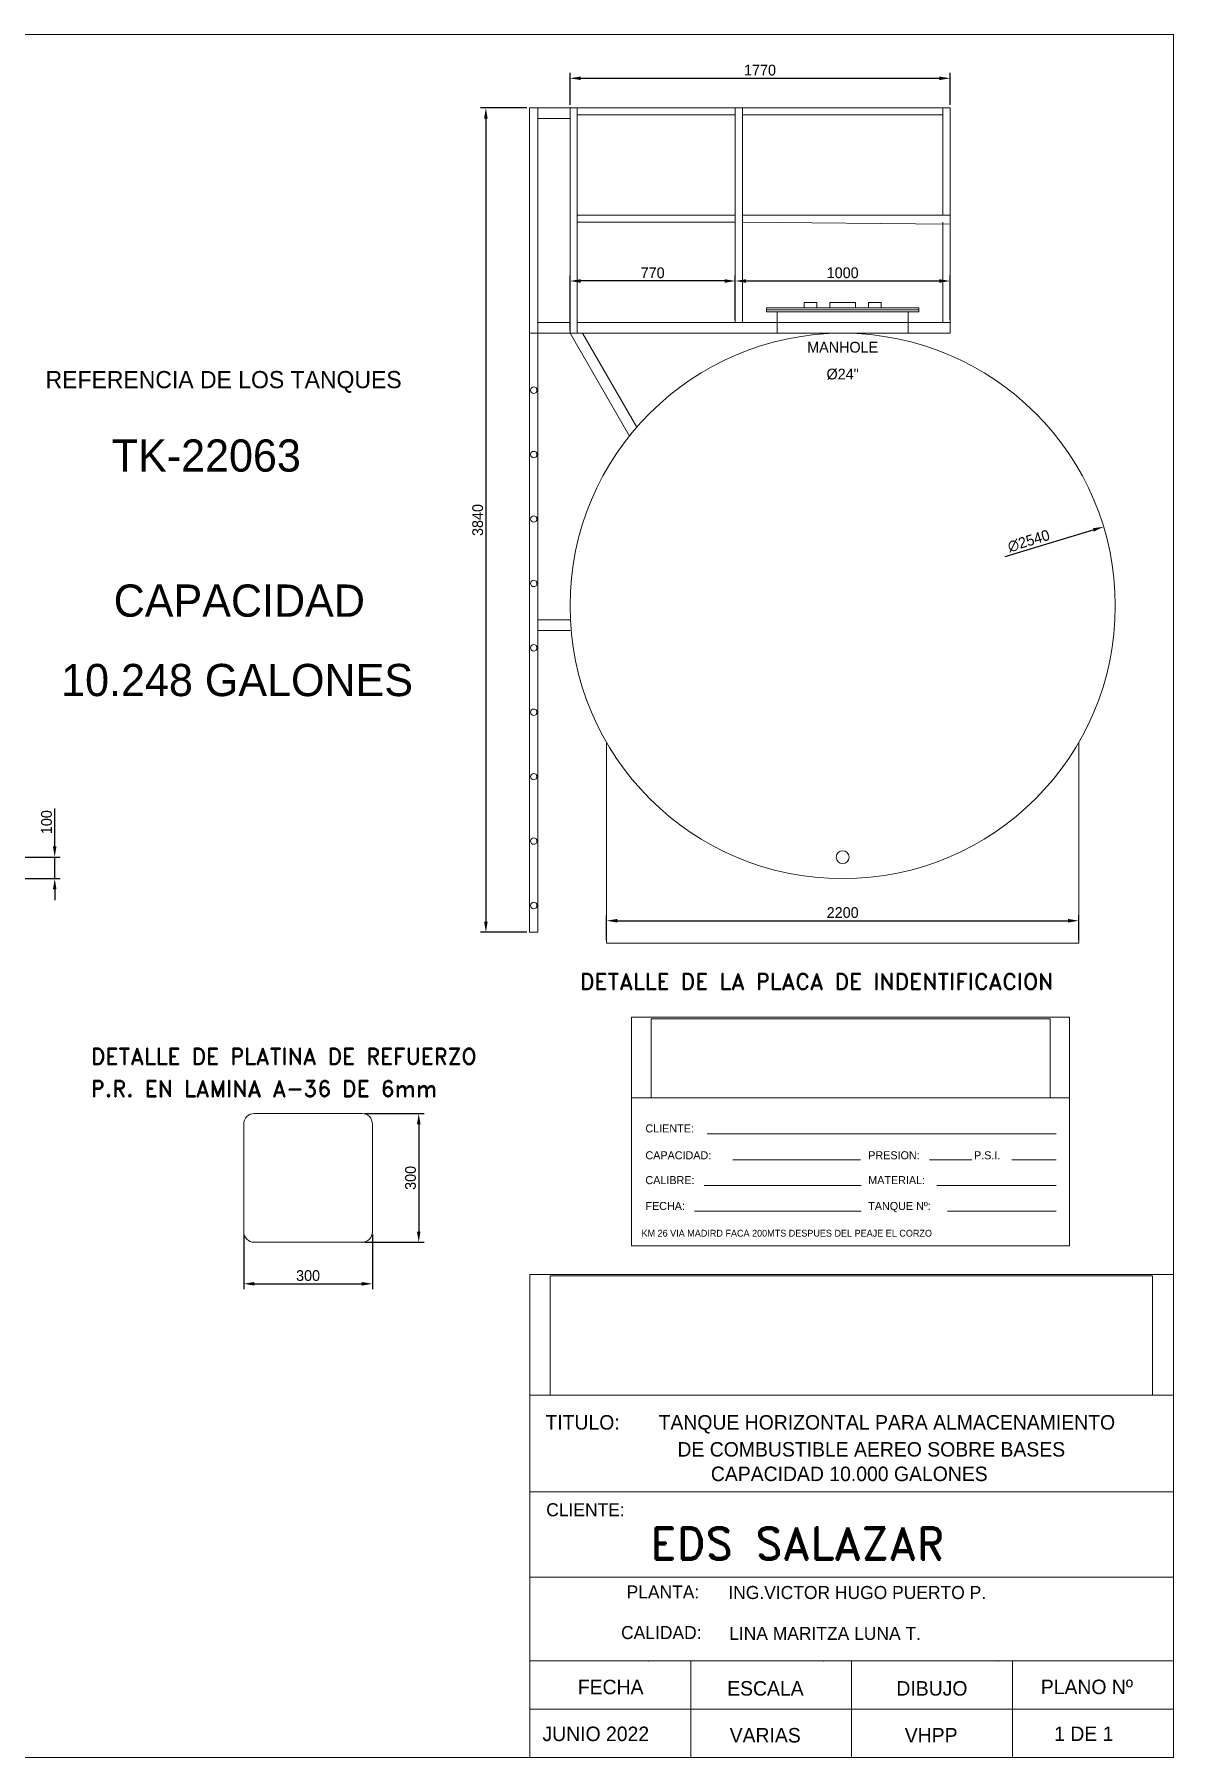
# Model space of a CAD drawing. Header units: millimetres. Extents: x 603382 to 632860, y 69891 to 78014.
# Drawn here: x 627554 to 632860, y 69891 to 77916 of the extents above; entities that cross this region are included whole.
import ezdxf
from ezdxf.enums import TextEntityAlignment as Align

# ---------------------------------------------------------------- set-up
doc = ezdxf.new("R2010")
doc.units = ezdxf.units.MM
doc.layers.get('0').update_dxf_attribs({"lineweight": 9})
doc.layers.get('Defpoints').update_dxf_attribs({"lineweight": 9})
for name, color, linetype, lineweight in [('auxiliar', 9, 'Continuous', 9), ('COTA', 2, 'Continuous', 9), ('cotas', 2, 'Continuous', 9), ('dibujo', 7, 'Continuous', 9), ('FIBRA', 3, 'Continuous', 20), ('texto', 3, 'Continuous', 9)]:
    doc.layers.add(name, color=color, linetype=linetype, lineweight=lineweight)
doc.styles.add('ROMAND', font='romand')
doc.dimstyles.new('ISO-25', dxfattribs={"dimtxt": 50, "dimasz": 50, "dimexe": 25, "dimexo": 13, "dimgap": 13, "dimtad": 1, "dimtxsty": 'Standard', "dimcen": 50, "dimadec": 0, "dimazin": 0, "dimtfac": 1, "dimtmove": 0, "dimatfit": 3, "dimfxl": 1, "dimarcsym": 0})
picture_1 = doc.add_image_def('image1.jpg', size_in_pixel=(1415, 280))

# ---------------------------------------------------------------- blocks, each defined once
blk = doc.blocks.new('*D23')
at = {"layer": 'COTA', "color": 0, "lineweight": -2, "transparency": 16777216}
for p, q in [((630218.5, 73697.6), (630218.5, 73813.4)), ((630268.5, 73788.4), (632368.2, 73788.4)), ((632418.2, 73697.6), (632418.2, 73813.4))]:
    blk.add_line(p, q, dxfattribs=at)
at = {"layer": 'COTA', "color": 0, "transparency": 16777216}
for points in [[(630268.5, 73796.7), (630268.5, 73780.1), (630218.5, 73788.4)], [(632368.2, 73796.7), (632368.2, 73780.1), (632418.2, 73788.4)]]:
    blk.add_solid(points, dxfattribs=at)
at = {"layer": 'Defpoints', "color": 0, "transparency": 16777216}
for p in [(632418.2, 73788.4), (630218.5, 73684.6), (632418.2, 73684.6)]:
    blk.add_point(p, dxfattribs=at)
at = {"layer": 'COTA', "color": 0, "lineweight": 9, "transparency": 16777216, "insert": (631318.4, 73826.4), "char_height": 50, "attachment_point": 5}
blk.add_mtext('2200', dxfattribs=at)
blk = doc.blocks.new('*D24')
at = {"layer": 'COTA', "color": 0, "lineweight": -2, "transparency": 16777216}
for p, q in [((628528.4, 72327.9), (628528.4, 72072.7)), ((629128.4, 72327.9), (629128.4, 72072.7)), ((628578.4, 72097.7), (629078.4, 72097.7))]:
    blk.add_line(p, q, dxfattribs=at)
at = {"layer": 'COTA', "color": 0, "transparency": 16777216}
for points in [[(628578.4, 72106), (628578.4, 72089.4), (628528.4, 72097.7)], [(629078.4, 72106), (629078.4, 72089.4), (629128.4, 72097.7)]]:
    blk.add_solid(points, dxfattribs=at)
at = {"layer": 'Defpoints', "color": 0, "transparency": 16777216}
for p in [(628528.4, 72340.9), (629128.4, 72340.9), (629128.4, 72097.7)]:
    blk.add_point(p, dxfattribs=at)
at = {"layer": 'COTA', "color": 0, "lineweight": 9, "transparency": 16777216, "insert": (628828.4, 72135.7), "char_height": 50, "attachment_point": 5}
blk.add_mtext('300', dxfattribs=at)
blk = doc.blocks.new('*D25')
at = {"layer": 'COTA', "color": 0, "lineweight": -2, "transparency": 16777216}
for p, q in [((629091.4, 72890.9), (629368.7, 72890.9)), ((629343.7, 72840.9), (629343.7, 72340.9)), ((629091.4, 72290.9), (629368.7, 72290.9))]:
    blk.add_line(p, q, dxfattribs=at)
at = {"layer": 'COTA', "color": 0, "transparency": 16777216}
for points in [[(629335.4, 72840.9), (629352, 72840.9), (629343.7, 72890.9)], [(629335.4, 72340.9), (629352, 72340.9), (629343.7, 72290.9)]]:
    blk.add_solid(points, dxfattribs=at)
at = {"layer": 'Defpoints', "color": 0, "transparency": 16777216}
for p in [(629078.4, 72890.9), (629078.4, 72290.9), (629343.7, 72290.9)]:
    blk.add_point(p, dxfattribs=at)
at = {"layer": 'COTA', "color": 0, "lineweight": 9, "transparency": 16777216, "insert": (629305.7, 72590.9), "char_height": 50, "attachment_point": 5, "rotation": 90}
blk.add_mtext('300', dxfattribs=at)
blk = doc.blocks.new('*D26')
at = {"layer": 'COTA', "color": 0, "lineweight": -2, "transparency": 16777216}
for p, q in [((630048.4, 77587.6), (630048.4, 77736.9)), ((630098.4, 77711.9), (631768.4, 77711.9)), ((631818.4, 77587.6), (631818.4, 77736.9))]:
    blk.add_line(p, q, dxfattribs=at)
at = {"layer": 'COTA', "color": 0, "transparency": 16777216}
for points in [[(630098.4, 77720.2), (630098.4, 77703.5), (630048.4, 77711.9)], [(631768.4, 77720.2), (631768.4, 77703.5), (631818.4, 77711.9)]]:
    blk.add_solid(points, dxfattribs=at)
at = {"layer": 'Defpoints', "color": 0, "transparency": 16777216}
for p in [(631818.4, 77711.9), (630048.4, 77574.6), (631818.4, 77574.6)]:
    blk.add_point(p, dxfattribs=at)
at = {"layer": 'COTA', "color": 0, "lineweight": 9, "transparency": 16777216, "insert": (630933.4, 77749.9), "char_height": 50, "attachment_point": 5}
blk.add_mtext('1770', dxfattribs=at)
blk = doc.blocks.new('*D27')
at = {"layer": 'COTA', "color": 0, "lineweight": -2, "transparency": 16777216}
for p, q in [((630818.4, 76587.6), (630818.4, 76792.9)), ((630868.4, 76767.9), (631768.4, 76767.9)), ((631818.4, 76587.6), (631818.4, 76792.9))]:
    blk.add_line(p, q, dxfattribs=at)
at = {"layer": 'COTA', "color": 0, "transparency": 16777216}
for points in [[(630868.4, 76776.2), (630868.4, 76759.6), (630818.4, 76767.9)], [(631768.4, 76776.2), (631768.4, 76759.6), (631818.4, 76767.9)]]:
    blk.add_solid(points, dxfattribs=at)
at = {"layer": 'Defpoints', "color": 0, "transparency": 16777216}
for p in [(631818.4, 76767.9), (630818.4, 76574.6), (631818.4, 76574.6)]:
    blk.add_point(p, dxfattribs=at)
at = {"layer": 'COTA', "color": 0, "lineweight": 9, "transparency": 16777216, "insert": (631318.4, 76805.9), "char_height": 50, "attachment_point": 5}
blk.add_mtext('1000', dxfattribs=at)
blk = doc.blocks.new('*D28')
at = {"layer": 'COTA', "color": 0, "lineweight": -2, "transparency": 16777216}
for p, q in [((630048.4, 76537.6), (630048.4, 76792.9)), ((630768.4, 76767.9), (630098.4, 76767.9)), ((630818.4, 76587.6), (630818.4, 76792.9))]:
    blk.add_line(p, q, dxfattribs=at)
at = {"layer": 'COTA', "color": 0, "transparency": 16777216}
for points in [[(630098.4, 76776.2), (630098.4, 76759.6), (630048.4, 76767.9)], [(630768.4, 76776.2), (630768.4, 76759.6), (630818.4, 76767.9)]]:
    blk.add_solid(points, dxfattribs=at)
at = {"layer": 'Defpoints', "color": 0, "transparency": 16777216}
for p in [(630048.4, 76767.9), (630818.4, 76574.6), (630048.4, 76524.6)]:
    blk.add_point(p, dxfattribs=at)
at = {"layer": 'COTA', "color": 0, "lineweight": 9, "transparency": 16777216, "insert": (630433.4, 76805.9), "char_height": 50, "attachment_point": 5}
blk.add_mtext('770', dxfattribs=at)
blk = doc.blocks.new('*D29')
at = {"layer": 'COTA', "color": 0, "lineweight": -2, "transparency": 16777216}
blk.add_line((632075.9, 75484.3), (632485.9, 75608.6), dxfattribs=at)
at = {"layer": 'COTA', "color": 0, "transparency": 16777216}
blk.add_solid([(632483.5, 75616.5), (632488.3, 75600.6), (632533.7, 75623.1)], dxfattribs=at)
at = {"layer": 'Defpoints', "color": 0, "transparency": 16777216}
for p in [(632533.7, 75623.1), (630103, 74886.1)]:
    blk.add_point(p, dxfattribs=at)
at = {"layer": 'COTA', "color": 0, "lineweight": 9, "transparency": 16777216, "insert": (632185, 75557), "char_height": 50, "attachment_point": 5, "rotation": 16.86701}
blk.add_mtext('∅2540', dxfattribs=at)
blk = doc.blocks.new('*D30')
at = {"layer": 'COTA', "color": 0, "lineweight": -2, "transparency": 16777216}
for p, q in [((629847.4, 77574.6), (629631.5, 77574.6)), ((629656.5, 77524.6), (629656.5, 73784.6)), ((629847.4, 73734.6), (629631.5, 73734.6))]:
    blk.add_line(p, q, dxfattribs=at)
at = {"layer": 'COTA', "color": 0, "transparency": 16777216}
for points in [[(629648.2, 77524.6), (629664.8, 77524.6), (629656.5, 77574.6)], [(629648.2, 73784.6), (629664.8, 73784.6), (629656.5, 73734.6)]]:
    blk.add_solid(points, dxfattribs=at)
at = {"layer": 'Defpoints', "color": 0, "transparency": 16777216}
for p in [(629860.4, 77574.6), (629656.5, 73734.6), (629860.4, 73734.6)]:
    blk.add_point(p, dxfattribs=at)
at = {"layer": 'COTA', "color": 0, "lineweight": 9, "transparency": 16777216, "insert": (629618.5, 75654.6), "char_height": 50, "attachment_point": 5, "rotation": 90}
blk.add_mtext('3840', dxfattribs=at)
blk = doc.blocks.new('*D41')
at = {"layer": 'COTA', "color": 0, "lineweight": -2, "transparency": 16777216}
for p, q in [((627648.1, 74134.6), (627648.1, 74310.6)), ((627327.6, 74084.6), (627673.1, 74084.6)), ((627648.1, 73984.6), (627648.1, 74084.6)), ((627206.1, 73984.6), (627673.1, 73984.6)), ((627648.1, 73934.6), (627648.1, 73884.6))]:
    blk.add_line(p, q, dxfattribs=at)
at = {"layer": 'COTA', "color": 0, "transparency": 16777216}
for points in [[(627639.8, 74134.6), (627656.4, 74134.6), (627648.1, 74084.6)], [(627639.8, 73934.6), (627656.4, 73934.6), (627648.1, 73984.6)]]:
    blk.add_solid(points, dxfattribs=at)
at = {"layer": 'Defpoints', "color": 0, "transparency": 16777216}
for p in [(627314.6, 74084.6), (627648.1, 74084.6), (627193.1, 73984.6)]:
    blk.add_point(p, dxfattribs=at)
at = {"layer": 'COTA', "color": 0, "transparency": 16777216, "insert": (627610.1, 74247.6), "char_height": 50, "attachment_point": 5, "rotation": 90}
blk.add_mtext('100', dxfattribs=at)

msp = doc.modelspace()

# ---------------------------------------------------------------- linework, layer by layer
at = {"lineweight": 9}
for p, q in [((629860.378, 73734.576), (629860.378, 77574.576)), ((629898.378, 77574.576), (629860.378, 77574.576)), ((629898.378, 73734.576), (629898.378, 77574.576)), ((629898.378, 77574.576), (630048.378, 77574.576)), ((630048.378, 77524.576), (629898.378, 77524.576)), ((630048.378, 76524.576), (630048.378, 77574.576)), ((630048.378, 77574.576), (631818.378, 77574.576)), ((630048.378, 77574.576), (630048.378, 77524.576)), ((630851.378, 77541.576), (631785.378, 77541.576)), ((631818.378, 77074.576), (630851.378, 77074.576)), ((629898.378, 76574.372), (630048.378, 76574.372)), ((629898.378, 76524.576), (629860.378, 76524.576)), ((630048.378, 76524.372), (629898.378, 76524.372)), ((630048.378, 76524.576), (630324.87, 76045.678)), ((630106.113, 76524.576), (630358.939, 76086.668)), ((629898.378, 75190.148), (630048.378, 75190.148)), ((630048.378, 75140.148), (629898.378, 75140.148)), ((629860.378, 73734.576), (629898.378, 73734.576)), ((632859.592, 73641.358), (632859.592, 69891.358)), ((630334.755, 73338.778), (632374.755, 73338.778)), ((630334.755, 73338.778), (630334.755, 72273.778)), ((632374.755, 73338.778), (632374.755, 72273.778)), ((630334.755, 72963.778), (632374.755, 72963.778)), ((630687.74, 72795.457), (632313.546, 72795.457)), ((630806.759, 72675.457), (631401.857, 72675.457)), ((631723.209, 72675.457), (631920.782, 72675.457)), ((632106.452, 72675.457), (632313.546, 72675.457)), ((630673.457, 72555.457), (631404.237, 72555.457)), ((631756.535, 72555.457), (632313.546, 72555.457)), ((630628.23, 72435.457), (631404.237, 72435.457)), ((631806.523, 72435.457), (632313.546, 72435.457)), ((630334.755, 72273.778), (632374.755, 72273.778)), ((629861.025, 72141.358), (632859.592, 72141.358)), ((629861.025, 69891.358), (629861.025, 72141.358)), ((629861.025, 71578.858), (632859.592, 71578.858)), ((629861.025, 71128.858), (632859.592, 71128.858)), ((629861.025, 70941.358), (629861.025, 70491.358)), ((629861.025, 70731.878), (632859.592, 70731.878)), ((629861.025, 70191.358), (629861.025, 70491.358)), ((629861.025, 70341.358), (632859.592, 70341.358)), ((630610.666, 70341.358), (630610.666, 69891.358)), ((631360.308, 70341.358), (631360.308, 69891.358)), ((632109.95, 70341.358), (632109.95, 69891.358)), ((629861.025, 69891.358), (629861.025, 70191.358)), ((629861.025, 70116.358), (632859.592, 70116.358)), ((632859.592, 69891.358), (628509.592, 69891.358)), ((632859.592, 69891.358), (628509.592, 69891.358)), ((629111.025, 69891.358), (629861.025, 69891.358)), ((629111.025, 69891.358), (629861.025, 69891.358))]:
    msp.add_line(p, q, dxfattribs=at)
for centre in [(629879.378, 76259.576), (629879.378, 75959.576), (629879.378, 75659.576), (629879.378, 75359.576), (629879.378, 75059.576), (629879.378, 74759.576), (629879.378, 74459.576), (629879.378, 74159.576), (629879.378, 73859.576)]:
    msp.add_circle(centre, 15, dxfattribs=at)
for p in [(630412.717, 70341.358), (631228.342, 70341.358), (632043.967, 70341.358)]:
    msp.add_point(p, dxfattribs=at)
at = {"layer": 'auxiliar', "lineweight": 9}
for p, q in [((630081.378, 76524.576), (630081.378, 77574.576)), ((630818.378, 76574.576), (630818.378, 77574.576)), ((630851.378, 76574.576), (630851.378, 77574.576)), ((631785.378, 77074.576), (631785.378, 77574.576)), ((631818.378, 76524.576), (631818.378, 77574.576)), ((631785.378, 76574.576), (631785.378, 77041.576))]:
    msp.add_line(p, q, dxfattribs=at)
at = {"layer": 'COTA', "lineweight": 9}
msp.add_circle((631318.378, 74084.576), 30, dxfattribs=at)
at = {"layer": 'cotas', "lineweight": 9}
for p in [(630610.666, 70341.358), (631360.308, 70341.358), (632109.95, 70341.358)]:
    msp.add_point(p, dxfattribs=at)
at = {"layer": 'dibujo', "lineweight": 9}
for p, q in [((630081.378, 77541.576), (630818.378, 77541.576)), ((631818.378, 76524.576), (631818.378, 77541.576)), ((630081.378, 77074.576), (630818.378, 77074.576)), ((630081.378, 77041.576), (630818.378, 77041.576)), ((630851.378, 77041.576), (631818.378, 77033.076)), ((630963.378, 76642.576), (631673.378, 76642.576)), ((630963.378, 76642.576), (630963.378, 76624.576)), ((631228.378, 76642.576), (631108.378, 76642.576)), ((631198.378, 76667.576), (631138.378, 76667.576)), ((631138.378, 76667.576), (631138.378, 76642.576)), ((631198.378, 76642.576), (631198.378, 76667.576)), ((631258.378, 76667.576), (631378.378, 76667.576)), ((631258.378, 76642.576), (631258.378, 76667.576)), ((631378.378, 76667.576), (631378.378, 76642.576)), ((631528.378, 76642.576), (631408.378, 76642.576)), ((631438.378, 76667.576), (631498.378, 76667.576)), ((631438.378, 76642.576), (631438.378, 76667.576)), ((631498.378, 76667.576), (631498.378, 76642.576)), ((631673.378, 76642.576), (631673.378, 76624.576)), ((631818.378, 76574.576), (630081.378, 76574.576)), ((630963.378, 76633.576), (631673.378, 76633.576)), ((630963.378, 76624.576), (631673.378, 76624.576)), ((631013.378, 76524.576), (631013.378, 76624.576)), ((631623.378, 76624.576), (631623.378, 76524.576)), ((631818.378, 76524.576), (630048.378, 76524.576)), ((630218.526, 74619.576), (630218.526, 73684.576)), ((632418.23, 74619.576), (632418.23, 73684.576)), ((632418.23, 73684.576), (630218.526, 73684.576)), ((628578.385, 72890.942), (629078.385, 72890.942)), ((628528.385, 72340.942), (628528.385, 72840.942)), ((629128.385, 72840.942), (629128.385, 72340.942)), ((629078.385, 72290.942), (628578.385, 72290.942))]:
    msp.add_line(p, q, dxfattribs=at)
msp.add_circle((631318.378, 75254.576), 1270, dxfattribs=at)
for centre, start, end in [((628578.385, 72840.942), 90, 180), ((629078.385, 72840.942), 0, 90), ((628578.385, 72340.942), 180, 270), ((629078.385, 72340.942), 270, 0)]:
    msp.add_arc(centre, 50, start, end, dxfattribs=at)
at = {"layer": 'FIBRA', "lineweight": 9}
for p, q in [((632859.592, 77916.036), (618746.592, 77916.036)), ((632859.592, 69891.358), (632859.592, 77916.036)), ((618746.592, 69891.358), (632859.592, 69891.358))]:
    msp.add_line(p, q, dxfattribs=at)

# ---------------------------------------------------------------- texts
at = {"lineweight": 9}
for s, height, p in [('CLIENTE:', 37.5, (630399.712, 72802.592)), ('CAPACIDAD:', 37.5, (630399.712, 72677.415)), ('PRESION:', 37.5, (631437.563, 72677.415)), ('P.S.I.', 37.5, (631930.303, 72677.415)), ('CALIBRE:', 37.5, (630399.712, 72561.751)), ('MATERIAL:', 37.5, (631437.563, 72561.751)), ('FECHA:', 37.5, (630399.712, 72441.331)), ('TANQUE Nº:', 37.5, (631437.563, 72441.331)), (' KM 26 VIA MADIRD FACA 200MTS DESPUES DEL PEAJE EL CORZO ', 31.5, (630369.719, 72317.494)), ('CLIENTE:', 60.75, (629937.638, 71015.019)), ('PLANTA: ', 60.75, (630311.933, 70632.217)), ('ING.VICTOR HUGO PUERTO P.', 60.75, (630785.913, 70629.565)), ('CALIDAD:', 60.75, (630286.23, 70443.17)), ('LINA MARITZA LUNA T. ', 60.75, (630789.568, 70439.019)), ('FECHA', 67.5, (630084.711, 70186.285)), ('ESCALA', 67.5, (630780.342, 70179.751)), ('DIBUJO', 67.5, (631568.624, 70179.751)), ('PLANO Nº', 67.5, (632241.197, 70186.619)), ('JUNIO 2022', 67.5, (629920.179, 69967.939)), ('VARIAS', 67.5, (630792.05, 69961.404)), ('VHPP', 67.5, (631607.648, 69961.404)), ('1 DE 1', 67.5, (632303.634, 69968.272))]:
    msp.add_text(s, height=height, dxfattribs=at).set_placement(p)
for s, p in [('TITULO:', (630106.774, 71418.641)), ('TANQUE HORIZONTAL PARA ALMACENAMIENTO', (631524.212, 71418.641)), ('DE COMBUSTIBLE AEREO SOBRE BASES ', (631464.193, 71292.915)), ('CAPACIDAD 10.000 GALONES', (631349.088, 71178.805))]:
    msp.add_text(s, height=67.5, dxfattribs=at).set_placement(p, align=Align.CENTER)
at = {"lineweight": 9, "style": 'ROMAND'}
msp.add_text('EDS SALAZAR', height=150, dxfattribs=at).set_placement((630422.407, 70813.284))
at = {"layer": 'cotas', "lineweight": 9, "style": 'ROMAND'}
for s, p in [('DETALLE DE LA PLACA DE INDENTIFICACION', (630094.98, 73467.552)), ('DETALLE DE PLATINA DE REFUERZO', (627816.971, 73119.259)), ('P.R. EN LAMINA A-36 DE 6mm', (627816.971, 72969.079))]:
    msp.add_text(s, height=75, dxfattribs=at).set_placement(p)
at = {"layer": 'texto', "lineweight": 9}
for s, p in [('MANHOLE', (631318.378, 76434.61)), ('Ø24"', (631318.378, 76309.61))]:
    msp.add_text(s, height=50, dxfattribs=at).set_placement(p, align=Align.CENTER)
for s, height, p in [('REFERENCIA DE LOS TANQUES', 80, (627605.604, 76268.679)), ('TK-22063', 150, (627913.726, 75880.022)), ('CAPACIDAD', 150, (627922.903, 75204.431)), ('10.248 GALONES', 150, (627678.181, 74834.537))]:
    msp.add_text(s, height=height, dxfattribs=at).set_placement(p)

# ---------------------------------------------------------------- dimensions: what is measured, and where the dimension line sits
at = {"layer": 'COTA', "lineweight": 9}
for base, p1, p2, picture, middle in [((631818.378, 77711.859), (630048.378, 77574.576), (631818.378, 77574.576), '*D26', (630933.378, 77749.859)), ((630048.378, 76767.912), (630818.378, 76574.576), (630048.378, 76524.576), '*D28', (630433.378, 76805.912)), ((631818.378, 76767.912), (630818.378, 76574.576), (631818.378, 76574.576), '*D27', (631318.378, 76805.912))]:
    dim = msp.add_linear_dim(base=base, p1=p1, p2=p2, dimstyle='ISO-25', dxfattribs=at)
    dim.commit()
    dim.dimension.update_dxf_attribs({"geometry": picture, "text_midpoint": middle})
dim = msp.add_linear_dim(base=(629656.486, 73734.576), p1=(629860.378, 77574.576), p2=(629860.378, 73734.576), angle=90, dimstyle='ISO-25', dxfattribs=at)
dim.commit()
dim.dimension.update_dxf_attribs({"geometry": '*D30', "text_midpoint": (629618.486, 75654.576)})
dim = msp.add_diameter_dim_2p(p1=(630103.012, 74886.084), p2=(632533.744, 75623.068), dimstyle='ISO-25', dxfattribs=at)
dim.commit()
dim.dimension.update_dxf_attribs({"geometry": '*D29', "text_midpoint": (632196.045, 75520.68), "dimtype": 163})
at = {"layer": 'COTA'}
dim = msp.add_linear_dim(base=(627648.109, 74084.576), p1=(627193.077, 73984.576), p2=(627314.562, 74084.576), angle=90, dimstyle='ISO-25', dxfattribs=at)
dim.commit()
dim.dimension.update_dxf_attribs({"geometry": '*D41', "text_midpoint": (627610.109, 74247.576)})
at = {"layer": 'COTA', "lineweight": 9}
dim = msp.add_linear_dim(base=(632418.23, 73788.395), p1=(630218.526, 73684.576), p2=(632418.23, 73684.576), dimstyle='ISO-25', override={"dimdec": 0}, dxfattribs=at)
dim.commit()
dim.dimension.update_dxf_attribs({"geometry": '*D23', "text_midpoint": (631318.378, 73788.395), "dimtype": 160})
dim = msp.add_linear_dim(base=(629343.706, 72290.942), p1=(629078.385, 72890.942), p2=(629078.385, 72290.942), angle=90, dimstyle='ISO-25', override={"dimlfac": 0.5}, dxfattribs=at)
dim.commit()
dim.dimension.update_dxf_attribs({"geometry": '*D25', "text_midpoint": (629305.706, 72590.942)})
dim = msp.add_linear_dim(base=(629128.385, 72097.691), p1=(628528.385, 72340.942), p2=(629128.385, 72340.942), dimstyle='ISO-25', override={"dimlfac": 0.5}, dxfattribs=at)
dim.commit()
dim.dimension.update_dxf_attribs({"geometry": '*D24', "text_midpoint": (628828.385, 72135.691)})

# ---------------------------------------------------------------- pictures from other files: only their frames are drawn
at = {"layer": 'COTA'}
image = msp.add_image(picture_1, insert=(630426.349, 72963.778), size_in_units=(1858.209, 367.702), dxfattribs=at)
image.dxf.flags = 7
image = msp.add_image(picture_1, insert=(629955.701, 71578.858), size_in_units=(2806.114, 555.273), dxfattribs=at)
image.dxf.flags = 7

doc.saveas('drawing.dxf')
